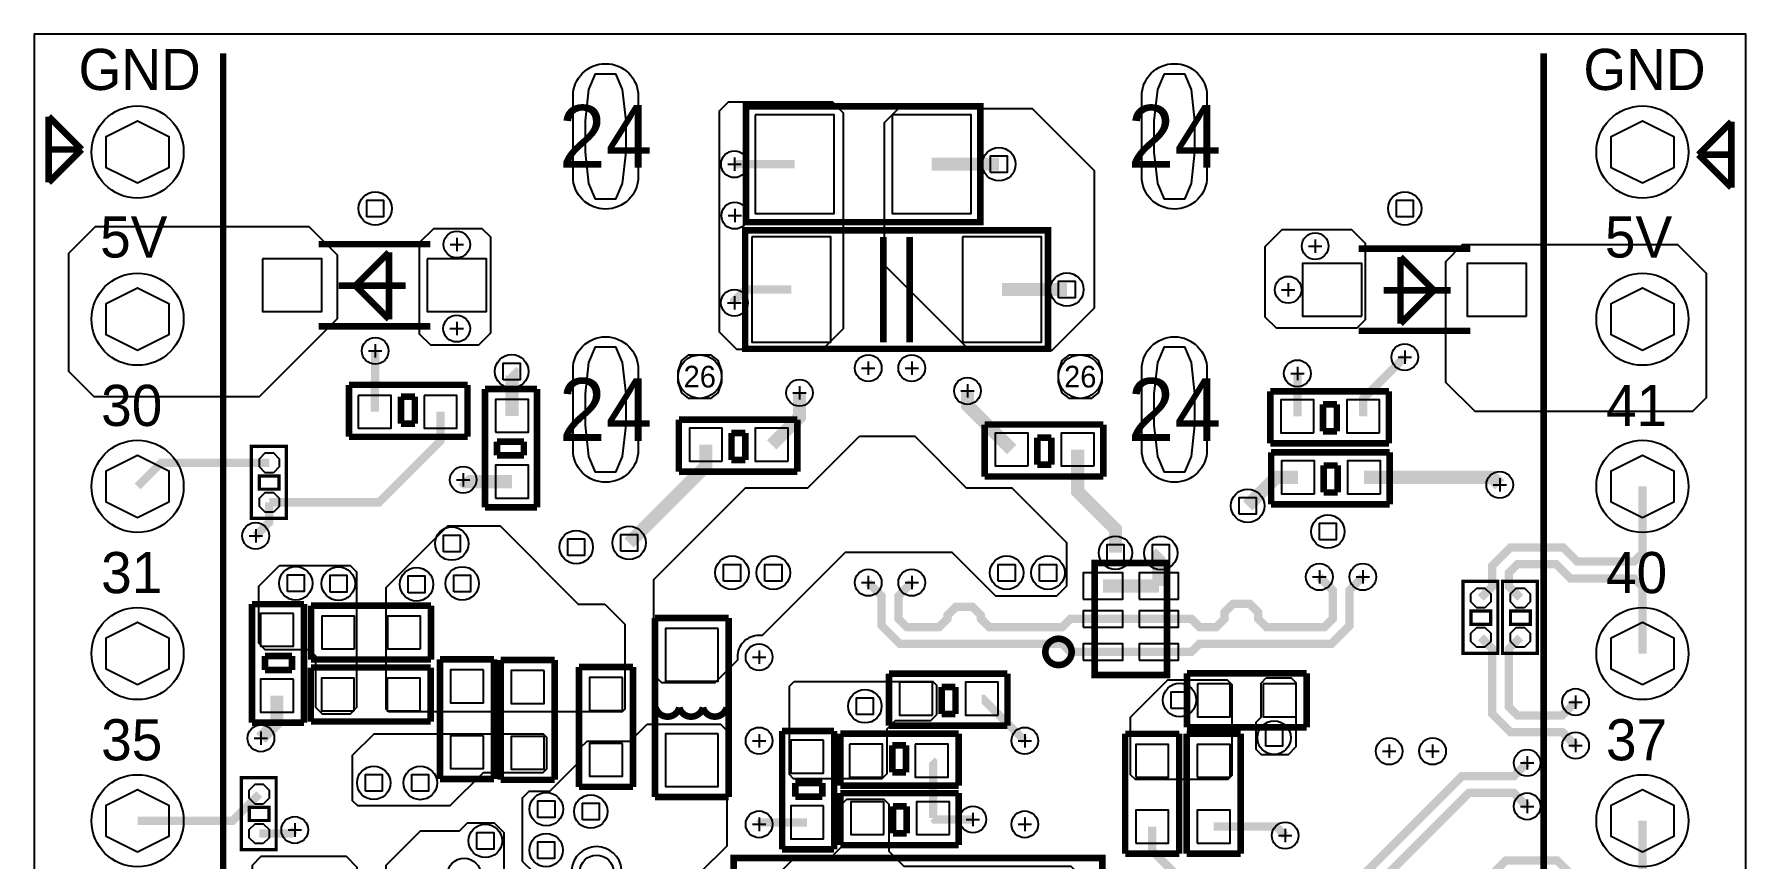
# Model space of a CAD drawing. Extents: x -209 to 15, y 9 to 85.
# Drawn here: x -43.88 to -17.88, y 66.37 to 78.9 of the extents above; entities that cross this region are included whole.
import ezdxf
from ezdxf.enums import TextEntityAlignment as Align

# ---------------------------------------------------------------- set-up
doc = ezdxf.new("R2010")
doc.units = 0
for name, color, linetype in [('BG_DESIGN_OUTLINE', 85, 'CONTINUOUS'), ('BG_SILKSCREEN_TOP', 85, 'CONTINUOUS'), ('ET_BOTTOM', 5, 'CONTINUOUS'), ('MA_NCLEGEND-1-6', 190, 'CONTINUOUS'), ('PG_SILKSCREEN_BOTTOM', 5, 'CONTINUOUS'), ('PIN_BOTTOM', 5, 'CONTINUOUS'), ('VC_BOTTOM', 5, 'CONTINUOUS')]:
    doc.layers.add(name, color=color, linetype=linetype)

# ---------------------------------------------------------------- blocks, each defined once
blk = doc.blocks.new('FIGURE_CROSS')
for points in [[(-0.5, 0), (0.5, 0)], [(0, 0.5), (0, -0.5)]]:
    blk.add_lwpolyline(points)
blk = doc.blocks.new('FIGURE_SQUARE')
blk.add_lwpolyline([(-0.5, -0.5), (-0.5, 0.5), (0.5, 0.5), (0.5, -0.5)], close=True)
blk = doc.blocks.new('FIGURE_HEX')
blk.add_lwpolyline([(-0.5, 0), (-0.25, 0.5), (0.25, 0.5), (0.5, 0), (0.25, -0.5), (-0.25, -0.5)], close=True)
blk = doc.blocks.new('FIGURE_OBLONG')
blk.add_lwpolyline([(-0.5, -0.125), (-0.5, 0.125), (-0.416, 0.375), (-0.25, 0.5), (0.25, 0.5), (0.416, 0.375), (0.5, 0.125), (0.5, -0.125), (0.416, -0.375), (0.25, -0.5), (-0.25, -0.5), (-0.416, -0.375)], close=True)

msp = doc.modelspace()

# ---------------------------------------------------------------- linework, layer by layer
at = {"layer": 'BG_DESIGN_OUTLINE'}
msp.add_lwpolyline([(-43.881, 16.8967), (-17.881, 16.8967), (-17.881, 78.8967), (-43.881, 78.8967)], close=True, dxfattribs=at)
at = {"layer": 'BG_SILKSCREEN_TOP', "const_width": 0.1}
for points in [[(-43.6616, 77.1457), (-43.6616, 77.6457)], [(-43.6616, 77.6457), (-43.1616, 77.1457)], [(-18.1004, 77.5677), (-18.6004, 77.0677)], [(-18.1004, 77.0677), (-18.1004, 77.5677)], [(-43.6616, 77.1457), (-43.6616, 76.6457)], [(-43.6616, 76.6457), (-43.1616, 77.1457)], [(-43.1616, 77.1457), (-43.6616, 77.1457)], [(-18.6004, 77.0677), (-18.1004, 77.0677)], [(-18.1004, 76.5677), (-18.6004, 77.0677)], [(-18.1004, 77.0677), (-18.1004, 76.5677)]]:
    msp.add_lwpolyline(points, dxfattribs=at)
at = {"layer": 'ET_BOTTOM'}
for points in [[(-33.4712, 77.7303), (-33.3326, 77.8689), (-31.7558, 77.8689), (-31.591, 77.7041), (-31.591, 74.4231), (-31.9056, 74.1085), (-33.2091, 74.1085), (-33.4712, 74.3706)], [(-30.9654, 77.5535), (-30.7519, 77.767), (-28.7217, 77.767), (-27.7816, 76.8269), (-27.7816, 74.733), (-28.4221, 74.0925), (-29.6694, 74.0925), (-30.9654, 75.3885)], [(-43.357, 75.5688), (-42.9525, 75.9733), (-39.7074, 75.9733), (-39.2766, 75.5425), (-39.2766, 74.5734), (-40.4633, 73.3867), (-42.9693, 73.3867), (-43.357, 73.7744)], [(-38.0267, 75.7311), (-37.8122, 75.9456), (-37.0811, 75.9456), (-36.9515, 75.816), (-36.9515, 74.3541), (-37.1331, 74.1725), (-37.857, 74.1725), (-38.0267, 74.3422)], [(-25.182, 75.672), (-24.9245, 75.9295), (-23.8722, 75.9295), (-23.6628, 75.7201), (-23.6628, 74.5575), (-23.7902, 74.4301), (-25.0122, 74.4301), (-25.182, 74.5999)], [(-22.4371, 73.6072), (-22.4371, 75.4454), (-22.1829, 75.6996), (-18.9173, 75.6996), (-18.4821, 75.2644), (-18.4821, 73.3725), (-18.6923, 73.1623), (-21.9922, 73.1623)], [(-35.215, 70.24), (-34.9072, 69.9322), (-34.9072, 68.6409), (-34.9474, 68.6007), (-38.493, 68.6007), (-38.5326, 68.6403), (-38.5326, 70.4899), (-37.5973, 71.4252), (-36.8035, 71.4252), (-35.6183, 70.24)], [(-40.1552, 70.8263), (-39.0839, 70.8263), (-38.9839, 70.7263), (-38.9839, 68.6661), (-39.0839, 68.5661), (-39.5031, 68.5661), (-39.6031, 68.6661), (-39.6031, 69.4458), (-39.7031, 69.5458), (-40.3714, 69.5458), (-40.4714, 69.6458), (-40.4714, 70.5101)], [(-32.3386, 69.0634), (-30.2309, 69.0634), (-30.1739, 69.0064), (-30.1739, 68.5565), (-30.2635, 68.4669), (-30.8026, 68.4669), (-30.9288, 68.3407), (-30.9288, 67.6593), (-31.0027, 67.5854), (-32.3446, 67.5854), (-32.4081, 67.6489), (-32.4081, 68.9939)], [(-27.2267, 67.6458), (-27.2267, 68.5224), (-26.6625, 69.0866), (-25.7589, 69.0866), (-25.6881, 69.0158), (-25.6881, 67.6334), (-25.7485, 67.573), (-27.1539, 67.573)], [(-25.1645, 69.1165), (-24.7849, 69.1165), (-24.7158, 69.0474), (-24.7158, 68.0687), (-24.8338, 67.9507), (-25.2363, 67.9507), (-25.3161, 68.0305), (-25.3161, 68.4451), (-25.2415, 68.5197), (-25.2415, 69.0395)], [(-39.0453, 67.9423), (-38.7185, 68.2691), (-36.1511, 68.2691), (-36.0988, 68.2168), (-36.0988, 67.7317), (-36.1553, 67.6752), (-37.0621, 67.6752), (-37.5654, 67.1719), (-38.967, 67.1719), (-39.0453, 67.2502)], [(-31.6123, 66.5546), (-31.6123, 67.1994), (-31.5374, 67.2743), (-30.9772, 67.2743), (-30.9003, 67.1974), (-30.9003, 66.4872), (-30.6709, 66.2578), (-28.1318, 66.2578), (-27.9083, 66.0343), (-27.9083, 64.944), (-28.3671, 64.4852), (-32.5699, 64.4852), (-32.7123, 64.6276), (-32.7123, 66.0036), (-32.3335, 66.3824), (-31.7845, 66.3824)], [(-38.4931, 64.3369), (-38.5363, 64.3801), (-38.5363, 66.2747), (-38.0154, 66.7956), (-37.4185, 66.7956), (-37.2989, 66.9152), (-36.8947, 66.9152), (-36.7482, 66.7687), (-36.7482, 66.0062), (-36.2925, 65.5505), (-36.1481, 65.5505), (-36.1045, 65.5069), (-36.1045, 64.9954), (-36.1617, 64.9382), (-37.6476, 64.9382), (-37.9412, 64.6446), (-37.9412, 64.4422), (-38.0465, 64.3369)], [(-40.5653, 66.2745), (-40.4322, 66.4076), (-39.1428, 66.4076), (-38.9781, 66.2429), (-38.9781, 64.3699), (-39.0267, 64.3213), (-39.4965, 64.3213), (-39.5948, 64.4196), (-39.5948, 64.9622), (-39.7197, 65.0871), (-40.4634, 65.0871), (-40.5653, 65.189)]]:
    msp.add_lwpolyline(points, close=True, dxfattribs=at)
for points, const_width in [([(-32.3271, 76.9215), (-33.2448, 76.9215)], 0.127), ([(-30.2471, 76.9215), (-29.2263, 76.9215)], 0.2), ([(-32.3812, 75.0173), (-33.0744, 75.0173), (-33.2456, 74.8461), (-33.2456, 74.8164)], 0.127), ([(-29.1812, 75.0173), (-28.1932, 75.0173)], 0.2), ([(-38.701, 74.0855), (-38.701, 73.6204), (-38.7091, 73.6123), (-38.7091, 73.1599)], 0.127), ([(-36.6229, 73.0983), (-36.6229, 73.7692), (-36.6283, 73.7746)], 0.2), ([(-23.6928, 73.0928), (-23.6928, 73.3591), (-23.061, 73.9909)], 0.127), ([(-24.6928, 73.0928), (-24.6928, 73.7431)], 0.127), ([(-32.6788, 72.6597), (-32.2557, 73.0828), (-32.2557, 73.4485)], 0.2), ([(-29.0314, 72.5868), (-29.7044, 73.2598), (-29.7044, 73.4768)], 0.2), ([(-37.7091, 73.1599), (-37.7091, 72.7193), (-38.6435, 71.7849), (-40.3107, 71.7849)], 0.127), ([(-33.6788, 72.6597), (-33.6788, 72.3341), (-34.8439, 71.169)], 0.2), ([(-28.0314, 72.5868), (-28.0314, 71.9484), (-27.4565, 71.3735), (-27.4565, 71.0188)], 0.2), ([(-40.3107, 72.3849), (-41.9528, 72.3849), (-42.311, 72.0267)], 0.127), ([(-36.6229, 72.0983), (-37.3375, 72.0983), (-37.3656, 72.1264)], 0.2), ([(-24.6813, 72.1647), (-25.015, 72.1647), (-25.448, 71.7317)], 0.2), ([(-23.6813, 72.1647), (-21.7329, 72.1647), (-21.6186, 72.0504)], 0.2), ([(-19.451, 72.0267), (-19.451, 71.0107), (-19.578, 70.8837), (-20.4401, 70.8837), (-20.6538, 71.0974), (-21.4565, 71.0974), (-21.7322, 70.8217), (-21.7322, 70.5059), (-21.9052, 70.3329)], 0.127), ([(-40.3107, 71.7849), (-40.3107, 71.4813), (-40.5168, 71.2752)], 0.127), ([(-26.7965, 70.5124), (-26.7965, 70.9855), (-26.7674, 71.0146)], 0.2), ([(-19.451, 69.4867), (-19.451, 70.5027), (-19.578, 70.6297), (-20.5454, 70.6297), (-20.7591, 70.8434), (-21.3512, 70.8434), (-21.4782, 70.7164), (-21.4782, 70.5059), (-21.3052, 70.3329)], 0.127), ([(-31.2112, 70.5649), (-31.008, 70.3617), (-31.008, 69.9111), (-30.7323, 69.6354), (-28.264, 69.6354), (-28.141, 69.5124), (-27.6465, 69.5124)], 0.127), ([(-27.6465, 70.0124), (-28.141, 70.0124), (-28.264, 69.8894), (-29.3729, 69.8894), (-29.4999, 70.0164), (-29.4999, 70.0682), (-29.6269, 70.1952), (-29.8809, 70.1952), (-30.0079, 70.0682), (-30.0079, 70.0164), (-30.1349, 69.8894), (-30.627, 69.8894), (-30.754, 70.0164), (-30.754, 70.3617), (-30.5508, 70.5649)], 0.127), ([(-27.6465, 70.5124), (-26.7965, 70.5124)], 0.2), ([(-26.7965, 69.5124), (-26.302, 69.5124), (-26.179, 69.6354), (-24.1772, 69.6354), (-23.9015, 69.9111), (-23.9015, 70.4486), (-23.6983, 70.6518)], 0.127), ([(-24.3587, 70.6518), (-24.1555, 70.4486), (-24.1555, 70.0164), (-24.2825, 69.8894), (-25.163, 69.8894), (-25.29, 70.0164), (-25.29, 70.1159), (-25.417, 70.2429), (-25.671, 70.2429), (-25.798, 70.1159), (-25.798, 70.0164), (-25.925, 69.8894), (-26.179, 69.8894), (-26.302, 70.0124), (-26.7965, 70.0124)], 0.127), ([(-26.7965, 70.0124), (-27.6465, 70.0124)], 0.127), ([(-20.4661, 68.0904), (-20.6693, 68.2936), (-21.4565, 68.2936), (-21.7322, 68.5693), (-21.7322, 69.5599), (-21.9052, 69.7329)], 0.127), ([(-21.3052, 69.7329), (-21.4782, 69.5599), (-21.4782, 68.6746), (-21.3512, 68.5476), (-20.6693, 68.5476), (-20.4661, 68.7508)], 0.127), ([(-26.7965, 69.5124), (-27.6465, 69.5124)], 0.127), ([(-40.1946, 68.8482), (-40.1946, 68.4424), (-40.4374, 68.1996)], 0.2), ([(-29.4861, 68.8006), (-29.4713, 68.8006), (-28.8334, 68.1627)], 0.127), ([(-30.2266, 66.9865), (-30.2266, 67.8413), (-30.2466, 67.8613)], 0.127), ([(-21.2018, 67.8264), (-21.405, 67.6232), (-22.1929, 67.6232), (-23.9167, 65.8994), (-23.9146, 65.4566), (-24.2251, 65.1435)], 0.127), ([(-40.4635, 67.351), (-40.8678, 66.9467), (-42.311, 66.9467)], 0.127), ([(-21.2018, 67.166), (-21.405, 67.3692), (-22.0876, 67.3692), (-23.6621, 65.7947), (-23.6606, 65.4578), (-23.6605, 65.4573), (-23.3477, 65.1473)], 0.127), ([(-40.4635, 66.751), (-39.9794, 66.751), (-39.9238, 66.8066)], 0.127), ([(-32.1396, 66.9223), (-32.84, 66.9223), (-32.8696, 66.8927)], 0.127), ([(-29.622, 66.9668), (-30.2069, 66.9668), (-30.2266, 66.9865)], 0.127), ([(-26.5389, 66.1319), (-26.8981, 66.4911), (-26.8981, 66.8576)], 0.127), ([(-25.9655, 66.8576), (-25.0136, 66.8576), (-24.8782, 66.7222)], 0.127), ([(-19.451, 66.9467), (-19.451, 65.9307), (-19.578, 65.8037), (-20.2071, 65.8037), (-20.7456, 66.3422), (-21.5277, 66.3422), (-21.8034, 66.0665), (-21.8034, 65.7815), (-21.9764, 65.6085)], 0.127)]:
    msp.add_lwpolyline(points, dxfattribs=dict(at, const_width=const_width))
for points in [[(-31.3433, 72.7888), (-30.505, 72.7888), (-29.7216, 72.0054), (-29.0297, 72.0054), (-28.1985, 71.1742), (-28.1985, 70.5115), (-28.3518, 70.3582), (-29.2722, 70.3582), (-29.9373, 71.0233), (-31.5618, 71.0233), (-32.8243, 69.7608), (-32.8473, 69.7623, 0.01689), (-32.8696, 69.7631, 0.414214), (-33.2, 69.4327, 0.01689), (-33.1992, 69.4104), (-33.1977, 69.3874), (-33.5432, 69.0419), (-34.3493, 69.0419), (-34.4684, 69.161), (-34.4684, 70.6137), (-33.0767, 72.0054), (-32.1267, 72.0054)], [(-34.5708, 68.4138), (-33.4583, 68.4138), (-33.3607, 68.3162), (-33.3607, 66.5633), (-33.7649, 66.1591), (-34.9538, 66.1591), (-34.9578, 66.2055, 0.916272), (-35.7174, 66.2055), (-35.7214, 66.1591), (-36.2924, 66.1591), (-36.4623, 66.329), (-36.4623, 67.2977), (-36.3624, 67.3976), (-36.0475, 67.3976), (-35.5907, 67.8544), (-35.5907, 68.0493), (-35.4817, 68.1583), (-34.8263, 68.1583)]]:
    msp.add_lwpolyline(points, format="xyb", close=True, dxfattribs=at)
at = {"layer": 'PG_SILKSCREEN_BOTTOM'}
for points, const_width in [([(-41.011, 78.6067), (-41.011, 17.1867)], 0.1), ([(-20.951, 17.1867), (-20.951, 78.6067)], 0.1), ([(-33.0671, 76.0415), (-29.5071, 76.0415), (-29.5071, 77.8015), (-33.0671, 77.8015), (-33.0671, 76.0415)], 0.1), ([(-33.0812, 75.9173), (-28.4812, 75.9173), (-28.4812, 74.1173), (-33.0812, 74.1173), (-33.0812, 75.9173)], 0.1), ([(-39.5614, 75.7076), (-37.8614, 75.7076)], 0.1), ([(-30.9812, 75.8173), (-30.9812, 74.2173)], 0.1), ([(-30.5812, 75.8173), (-30.5812, 74.2173)], 0.1), ([(-22.063, 75.6398), (-23.763, 75.6398)], 0.1), ([(-39.0002, 75.0751), (-38.4922, 75.5831)], 0.1), ([(-38.4922, 75.5831), (-38.4922, 74.5671)], 0.1), ([(-23.1266, 74.4977), (-23.1266, 75.5137)], 0.1), ([(-23.1266, 75.5137), (-22.6186, 75.0057)], 0.1), ([(-39.2542, 75.0751), (-38.2382, 75.0751)], 0.1), ([(-38.4922, 74.5671), (-39.0002, 75.0751)], 0.1), ([(-22.3646, 75.0057), (-23.3806, 75.0057)], 0.1), ([(-22.6186, 75.0057), (-23.1266, 74.4977)], 0.1), ([(-39.5614, 74.4576), (-37.8614, 74.4576)], 0.1), ([(-22.063, 74.3898), (-23.763, 74.3898)], 0.1), ([(-39.0991, 73.5699), (-37.2991, 73.5699)], 0.1), ([(-39.0991, 72.7799), (-39.0991, 73.5699)], 0.1), ([(-37.2991, 73.5699), (-37.2991, 72.7799)], 0.1), ([(-38.3091, 73.3899), (-38.0991, 73.3899)], 0.1), ([(-38.3091, 72.9799), (-38.3091, 73.3899)], 0.1), ([(-38.0991, 73.3899), (-38.0991, 72.9799)], 0.1), ([(-37.0329, 73.5083), (-36.2429, 73.5083)], 0.1), ([(-37.0329, 71.7083), (-37.0329, 73.5083)], 0.1), ([(-36.2429, 73.5083), (-36.2429, 71.7083)], 0.1), ([(-25.1028, 73.4728), (-23.3028, 73.4728)], 0.1), ([(-25.1028, 72.6828), (-25.1028, 73.4728)], 0.1), ([(-24.3028, 73.2728), (-24.0928, 73.2728)], 0.1), ([(-24.3028, 72.8628), (-24.3028, 73.2728)], 0.1), ([(-24.0928, 73.2728), (-24.0928, 72.8628)], 0.1), ([(-23.3028, 73.4728), (-23.3028, 72.6828)], 0.1), ([(-34.0888, 73.0397), (-32.2888, 73.0397)], 0.1), ([(-34.0888, 72.2497), (-34.0888, 73.0397)], 0.1), ([(-32.2888, 73.0397), (-32.2888, 72.2497)], 0.1), ([(-37.2991, 72.7799), (-39.0991, 72.7799)], 0.1), ([(-38.0991, 72.9799), (-38.3091, 72.9799)], 0.1), ([(-33.2888, 72.8397), (-33.0788, 72.8397)], 0.1), ([(-33.2888, 72.4297), (-33.2888, 72.8397)], 0.1), ([(-33.0788, 72.8397), (-33.0788, 72.4297)], 0.1), ([(-29.4414, 72.9668), (-27.6414, 72.9668)], 0.1), ([(-29.4414, 72.1768), (-29.4414, 72.9668)], 0.1), ([(-28.6414, 72.7668), (-28.4314, 72.7668)], 0.1), ([(-28.6414, 72.3568), (-28.6414, 72.7668)], 0.1), ([(-28.4314, 72.7668), (-28.4314, 72.3568)], 0.1), ([(-27.6414, 72.9668), (-27.6414, 72.1768)], 0.1), ([(-24.0928, 72.8628), (-24.3028, 72.8628)], 0.1), ([(-40.5817, 72.5919), (-40.5817, 71.5429), (-40.0527, 71.5429), (-40.0527, 72.6369), (-40.5817, 72.6369), (-40.5817, 72.5919)], 0.05), ([(-36.8529, 72.7083), (-36.4429, 72.7083)], 0.1), ([(-36.8529, 72.4983), (-36.8529, 72.7083)], 0.1), ([(-36.4429, 72.4983), (-36.8529, 72.4983)], 0.1), ([(-36.4429, 72.7083), (-36.4429, 72.4983)], 0.1), ([(-23.3028, 72.6828), (-25.1028, 72.6828)], 0.1), ([(-25.0913, 72.5447), (-23.2913, 72.5447)], 0.1), ([(-25.0913, 71.7547), (-25.0913, 72.5447)], 0.1), ([(-23.2913, 72.5447), (-23.2913, 71.7547)], 0.1), ([(-32.2888, 72.2497), (-34.0888, 72.2497)], 0.1), ([(-33.0788, 72.4297), (-33.2888, 72.4297)], 0.1), ([(-28.4314, 72.3568), (-28.6414, 72.3568)], 0.1), ([(-24.2913, 72.3447), (-24.0813, 72.3447)], 0.1), ([(-24.2913, 71.9347), (-24.2913, 72.3447)], 0.1), ([(-24.0813, 72.3447), (-24.0813, 71.9347)], 0.1), ([(-40.4607, 71.9849), (-40.1607, 71.9849), (-40.1607, 72.1849), (-40.4607, 72.1849), (-40.4607, 71.9849)], 0.05), ([(-27.6414, 72.1768), (-29.4414, 72.1768)], 0.1), ([(-23.2913, 71.7547), (-25.0913, 71.7547)], 0.1), ([(-24.0813, 71.9347), (-24.2913, 71.9347)], 0.1), ([(-36.2429, 71.7083), (-37.0329, 71.7083)], 0.1), ([(-26.6715, 69.1624), (-26.6715, 70.8624), (-27.7715, 70.8624), (-27.7715, 69.1624), (-26.6715, 69.1624)], 0.1), ([(-22.1762, 70.5399), (-22.1762, 69.4909), (-21.6472, 69.4909), (-21.6472, 70.5849), (-22.1762, 70.5849), (-22.1762, 70.5399)], 0.05), ([(-21.5762, 70.5399), (-21.5762, 69.4909), (-21.0472, 69.4909), (-21.0472, 70.5849), (-21.5762, 70.5849), (-21.5762, 70.5399)], 0.05), ([(-40.5746, 68.4382), (-40.5746, 70.2382)], 0.1), ([(-40.5746, 70.2382), (-39.7846, 70.2382)], 0.1), ([(-39.7846, 70.2382), (-39.7846, 68.4382)], 0.1), ([(-39.6744, 70.2165), (-37.8544, 70.2165)], 0.1), ([(-39.6744, 69.3965), (-39.6744, 70.2165)], 0.1), ([(-37.8544, 70.2165), (-37.8544, 69.3965)], 0.1), ([(-34.4504, 67.3089), (-34.4504, 70.0289)], 0.1), ([(-34.4504, 70.0289), (-33.3304, 70.0289)], 0.1), ([(-33.3304, 70.0289), (-33.3304, 67.3089)], 0.1), ([(-22.0552, 69.9329), (-21.7552, 69.9329), (-21.7552, 70.1329), (-22.0552, 70.1329), (-22.0552, 69.9329)], 0.05), ([(-21.4552, 69.9329), (-21.1552, 69.9329), (-21.1552, 70.1329), (-21.4552, 70.1329), (-21.4552, 69.9329)], 0.05), ([(-40.3746, 69.2382), (-40.3746, 69.4482)], 0.1), ([(-40.3746, 69.4482), (-39.9646, 69.4482)], 0.1), ([(-39.9646, 69.4482), (-39.9646, 69.2382)], 0.1), ([(-37.8544, 69.3965), (-39.6744, 69.3965)], 0.1), ([(-37.716, 67.5795), (-37.716, 69.3995)], 0.1), ([(-37.716, 69.3995), (-36.896, 69.3995)], 0.1), ([(-36.896, 69.3995), (-36.896, 67.5795)], 0.1), ([(-36.7947, 67.569), (-36.7947, 69.389)], 0.1), ([(-36.7947, 69.389), (-35.9747, 69.389)], 0.1), ([(-35.9747, 69.389), (-35.9747, 67.569)], 0.1), ([(-39.9646, 69.2382), (-40.3746, 69.2382)], 0.1), ([(-39.6785, 69.2747), (-37.8585, 69.2747)], 0.1), ([(-39.6785, 68.4547), (-39.6785, 69.2747)], 0.1), ([(-37.8585, 69.2747), (-37.8585, 68.4547)], 0.1), ([(-35.605, 67.462), (-35.605, 69.282)], 0.1), ([(-35.605, 69.282), (-34.785, 69.282)], 0.1), ([(-34.785, 69.282), (-34.785, 67.462)], 0.1), ([(-30.8961, 69.1806), (-29.0961, 69.1806)], 0.1), ([(-30.8961, 68.3906), (-30.8961, 69.1806)], 0.1), ([(-29.0961, 69.1806), (-29.0961, 68.3906)], 0.1), ([(-26.3711, 69.1851), (-24.5511, 69.1851)], 0.1), ([(-26.3711, 68.3651), (-26.3711, 69.1851)], 0.1), ([(-24.5511, 69.1851), (-24.5511, 68.3651)], 0.1), ([(-30.0961, 68.9806), (-29.8861, 68.9806)], 0.1), ([(-30.0961, 68.5706), (-30.0961, 68.9806)], 0.1), ([(-29.8861, 68.9806), (-29.8861, 68.5706)], 0.1), ([(-39.7846, 68.4382), (-40.5746, 68.4382)], 0.1), ([(-37.8585, 68.4547), (-39.6785, 68.4547)], 0.1), ([(-29.0961, 68.3906), (-30.8961, 68.3906)], 0.1), ([(-29.8861, 68.5706), (-30.0961, 68.5706)], 0.1), ([(-24.5511, 68.3651), (-26.3711, 68.3651)], 0.1), ([(-32.5196, 66.5123), (-32.5196, 68.3123)], 0.1), ([(-32.5196, 68.3123), (-31.7296, 68.3123)], 0.1), ([(-31.7296, 68.3123), (-31.7296, 66.5123)], 0.1), ([(-31.6366, 68.2713), (-29.8366, 68.2713)], 0.1), ([(-31.6366, 67.4813), (-31.6366, 68.2713)], 0.1), ([(-30.8466, 68.0913), (-30.6366, 68.0913)], 0.1), ([(-30.8466, 67.6813), (-30.8466, 68.0913)], 0.1), ([(-30.6366, 68.0913), (-30.6366, 67.6813)], 0.1), ([(-29.8366, 68.2713), (-29.8366, 67.4813)], 0.1), ([(-27.3081, 68.2676), (-26.4881, 68.2676)], 0.1), ([(-27.3081, 66.4476), (-27.3081, 68.2676)], 0.1), ([(-26.4881, 68.2676), (-26.4881, 66.4476)], 0.1), ([(-26.3755, 68.2676), (-25.5555, 68.2676)], 0.1), ([(-26.3755, 66.4476), (-26.3755, 68.2676)], 0.1), ([(-25.5555, 68.2676), (-25.5555, 66.4476)], 0.1), ([(-40.7345, 67.558), (-40.7345, 66.509), (-40.2055, 66.509), (-40.2055, 67.603), (-40.7345, 67.603), (-40.7345, 67.558)], 0.05), ([(-36.896, 67.5795), (-37.716, 67.5795)], 0.1), ([(-35.9747, 67.569), (-36.7947, 67.569)], 0.1), ([(-30.6366, 67.6813), (-30.8466, 67.6813)], 0.1), ([(-34.785, 67.462), (-35.605, 67.462)], 0.1), ([(-33.3304, 67.3089), (-34.4504, 67.3089)], 0.1), ([(-32.3196, 67.3123), (-32.3196, 67.5223)], 0.1), ([(-32.3196, 67.5223), (-31.9096, 67.5223)], 0.1), ([(-31.9096, 67.3123), (-32.3196, 67.3123)], 0.1), ([(-31.9096, 67.5223), (-31.9096, 67.3123)], 0.1), ([(-29.8366, 67.4813), (-31.6366, 67.4813)], 0.1), ([(-31.6366, 67.3665), (-29.8366, 67.3665)], 0.1), ([(-31.6366, 66.5765), (-31.6366, 67.3665)], 0.1), ([(-29.8366, 67.3665), (-29.8366, 66.5765)], 0.1), ([(-40.6135, 66.951), (-40.3135, 66.951), (-40.3135, 67.151), (-40.6135, 67.151), (-40.6135, 66.951)], 0.05), ([(-30.8366, 67.1665), (-30.6266, 67.1665)], 0.1), ([(-30.8366, 66.7565), (-30.8366, 67.1665)], 0.1), ([(-30.6266, 67.1665), (-30.6266, 66.7565)], 0.1), ([(-31.7296, 66.5123), (-32.5196, 66.5123)], 0.1), ([(-29.8366, 66.5765), (-31.6366, 66.5765)], 0.1), ([(-30.6266, 66.7565), (-30.8366, 66.7565)], 0.1), ([(-33.2569, 58.9821), (-27.6569, 58.9821), (-27.6569, 66.3821), (-33.2569, 66.3821), (-33.2569, 58.9821)], 0.1), ([(-26.4881, 66.4476), (-27.3081, 66.4476)], 0.1), ([(-25.5555, 66.4476), (-26.3755, 66.4476)], 0.1)]:
    msp.add_lwpolyline(points, dxfattribs=dict(at, const_width=const_width))
at = {"layer": 'PG_SILKSCREEN_BOTTOM', "const_width": 0.1}
for points in [[(-28.1215, 69.5124, 1), (-28.5215, 69.5124, 1), (-28.1215, 69.5124)], [(-34.4404, 68.6689, 0.779275), (-34.0804, 68.6689)], [(-34.0823, 68.6689, 0.779275), (-33.7223, 68.6689)], [(-33.7223, 68.6689, 0.779275), (-33.3623, 68.6689)]]:
    msp.add_lwpolyline(points, format="xyb", dxfattribs=at)
at = {"layer": 'PIN_BOTTOM'}
for points in [[(-35.6965, 76.7349), (-35.6965, 77.9539, -1), (-34.7055, 77.9539), (-34.7055, 76.7349, -1)], [(-27.0565, 76.7349), (-27.0565, 77.9539, -1), (-26.0655, 77.9539), (-26.0655, 76.7349, -1)], [(-35.6965, 72.5849), (-35.6965, 73.8039, -1), (-34.7055, 73.8039), (-34.7055, 72.5849, -1)], [(-27.0565, 72.5849), (-27.0565, 73.8039, -1), (-26.0655, 73.8039), (-26.0655, 72.5849, -1)]]:
    msp.add_lwpolyline(points, format="xyb", close=True, dxfattribs=at)
for points in [[(-32.9271, 77.6715), (-32.9271, 76.1715), (-31.7271, 76.1715), (-31.7271, 77.6715)], [(-30.8471, 77.6715), (-30.8471, 76.1715), (-29.6471, 76.1715), (-29.6471, 77.6715)], [(-32.9812, 75.8173), (-32.9812, 74.2173), (-31.7812, 74.2173), (-31.7812, 75.8173)], [(-29.7812, 75.8173), (-29.7812, 74.2173), (-28.5812, 74.2173), (-28.5812, 75.8173)], [(-40.4114, 75.4826), (-40.4114, 74.6826), (-39.5114, 74.6826), (-39.5114, 75.4826)], [(-37.9114, 75.4826), (-37.9114, 74.6826), (-37.0114, 74.6826), (-37.0114, 75.4826)], [(-23.713, 74.6148), (-23.713, 75.4148), (-24.613, 75.4148), (-24.613, 74.6148)], [(-21.213, 74.6148), (-21.213, 75.4148), (-22.113, 75.4148), (-22.113, 74.6148)], [(-38.9591, 73.4099), (-38.9591, 72.9099), (-38.4591, 72.9099), (-38.4591, 73.4099)], [(-37.9591, 73.4099), (-37.9591, 72.9099), (-37.4591, 72.9099), (-37.4591, 73.4099)], [(-36.8729, 72.8483), (-36.3729, 72.8483), (-36.3729, 73.3483), (-36.8729, 73.3483)], [(-24.4428, 72.8428), (-24.4428, 73.3428), (-24.9428, 73.3428), (-24.9428, 72.8428)], [(-23.4428, 72.8428), (-23.4428, 73.3428), (-23.9428, 73.3428), (-23.9428, 72.8428)], [(-33.4288, 72.4097), (-33.4288, 72.9097), (-33.9288, 72.9097), (-33.9288, 72.4097)], [(-32.4288, 72.4097), (-32.4288, 72.9097), (-32.9288, 72.9097), (-32.9288, 72.4097)], [(-28.7814, 72.3368), (-28.7814, 72.8368), (-29.2814, 72.8368), (-29.2814, 72.3368)], [(-27.7814, 72.3368), (-27.7814, 72.8368), (-28.2814, 72.8368), (-28.2814, 72.3368)], [(-40.24857, 72.2349), (-40.37283, 72.2349), (-40.4607, 72.32277), (-40.4607, 72.44703), (-40.37283, 72.5349), (-40.24857, 72.5349), (-40.1607, 72.44703), (-40.1607, 72.32277)], [(-36.8729, 71.8483), (-36.3729, 71.8483), (-36.3729, 72.3483), (-36.8729, 72.3483)], [(-24.4313, 71.9147), (-24.4313, 72.4147), (-24.9313, 72.4147), (-24.9313, 71.9147)], [(-23.4313, 71.9147), (-23.4313, 72.4147), (-23.9313, 72.4147), (-23.9313, 71.9147)], [(-40.24857, 71.6349), (-40.37283, 71.6349), (-40.4607, 71.72277), (-40.4607, 71.84703), (-40.37283, 71.9349), (-40.24857, 71.9349), (-40.1607, 71.84703), (-40.1607, 71.72277)], [(-27.9465, 70.3124), (-27.3465, 70.3124), (-27.3465, 70.7124), (-27.9465, 70.7124)], [(-27.0965, 70.3124), (-26.4965, 70.3124), (-26.4965, 70.7124), (-27.0965, 70.7124)], [(-21.84307, 70.1829), (-21.96733, 70.1829), (-22.0552, 70.27077), (-22.0552, 70.39503), (-21.96733, 70.4829), (-21.84307, 70.4829), (-21.7552, 70.39503), (-21.7552, 70.27077)], [(-21.24307, 70.1829), (-21.36733, 70.1829), (-21.4552, 70.27077), (-21.4552, 70.39503), (-21.36733, 70.4829), (-21.24307, 70.4829), (-21.1552, 70.39503), (-21.1552, 70.27077)], [(-39.9446, 70.0982), (-40.4446, 70.0982), (-40.4446, 69.5982), (-39.9446, 69.5982)], [(-39.0144, 69.5565), (-39.0144, 70.0565), (-39.5144, 70.0565), (-39.5144, 69.5565)], [(-38.0144, 69.5565), (-38.0144, 70.0565), (-38.5144, 70.0565), (-38.5144, 69.5565)], [(-27.9465, 69.8874), (-27.3465, 69.8874), (-27.3465, 70.1374), (-27.9465, 70.1374)], [(-27.0965, 69.8874), (-26.4965, 69.8874), (-26.4965, 70.1374), (-27.0965, 70.1374)], [(-33.4904, 69.8689), (-34.2904, 69.8689), (-34.2904, 69.0689), (-33.4904, 69.0689)], [(-21.84307, 69.5829), (-21.96733, 69.5829), (-22.0552, 69.67077), (-22.0552, 69.79503), (-21.96733, 69.8829), (-21.84307, 69.8829), (-21.7552, 69.79503), (-21.7552, 69.67077)], [(-21.24307, 69.5829), (-21.36733, 69.5829), (-21.4552, 69.67077), (-21.4552, 69.79503), (-21.36733, 69.8829), (-21.24307, 69.8829), (-21.1552, 69.79503), (-21.1552, 69.67077)], [(-27.9465, 69.3874), (-27.3465, 69.3874), (-27.3465, 69.6374), (-27.9465, 69.6374)], [(-27.0965, 69.3874), (-26.4965, 69.3874), (-26.4965, 69.6374), (-27.0965, 69.6374)], [(-37.056, 69.2395), (-37.556, 69.2395), (-37.556, 68.7395), (-37.056, 68.7395)], [(-36.1347, 69.229), (-36.6347, 69.229), (-36.6347, 68.729), (-36.1347, 68.729)], [(-39.9446, 69.0982), (-40.4446, 69.0982), (-40.4446, 68.5982), (-39.9446, 68.5982)], [(-39.0185, 68.6147), (-39.0185, 69.1147), (-39.5185, 69.1147), (-39.5185, 68.6147)], [(-38.0185, 68.6147), (-38.0185, 69.1147), (-38.5185, 69.1147), (-38.5185, 68.6147)], [(-34.945, 69.122), (-35.445, 69.122), (-35.445, 68.622), (-34.945, 68.622)], [(-30.2361, 68.5506), (-30.2361, 69.0506), (-30.7361, 69.0506), (-30.7361, 68.5506)], [(-29.2361, 68.5506), (-29.2361, 69.0506), (-29.7361, 69.0506), (-29.7361, 68.5506)], [(-26.2111, 69.0251), (-26.2111, 68.5251), (-25.7111, 68.5251), (-25.7111, 69.0251)], [(-25.2111, 69.0251), (-25.2111, 68.5251), (-24.7111, 68.5251), (-24.7111, 69.0251)], [(-37.056, 68.2395), (-37.556, 68.2395), (-37.556, 67.7395), (-37.056, 67.7395)], [(-36.1347, 68.229), (-36.6347, 68.229), (-36.6347, 67.729), (-36.1347, 67.729)], [(-34.945, 68.122), (-35.445, 68.122), (-35.445, 67.622), (-34.945, 67.622)], [(-33.4904, 68.2689), (-34.2904, 68.2689), (-34.2904, 67.4689), (-33.4904, 67.4689)], [(-31.8896, 68.1723), (-32.3896, 68.1723), (-32.3896, 67.6723), (-31.8896, 67.6723)], [(-31.4966, 68.1113), (-31.4966, 67.6113), (-30.9966, 67.6113), (-30.9966, 68.1113)], [(-30.4966, 68.1113), (-30.4966, 67.6113), (-29.9966, 67.6113), (-29.9966, 68.1113)], [(-27.1481, 67.6076), (-26.6481, 67.6076), (-26.6481, 68.1076), (-27.1481, 68.1076)], [(-26.2155, 67.6076), (-25.7155, 67.6076), (-25.7155, 68.1076), (-26.2155, 68.1076)], [(-40.40137, 67.201), (-40.52563, 67.201), (-40.6135, 67.28887), (-40.6135, 67.41313), (-40.52563, 67.501), (-40.40137, 67.501), (-40.3135, 67.41313), (-40.3135, 67.28887)], [(-31.8896, 67.1723), (-32.3896, 67.1723), (-32.3896, 66.6723), (-31.8896, 66.6723)], [(-30.9766, 66.7365), (-30.9766, 67.2365), (-31.4766, 67.2365), (-31.4766, 66.7365)], [(-29.9766, 66.7365), (-29.9766, 67.2365), (-30.4766, 67.2365), (-30.4766, 66.7365)], [(-27.1481, 66.6076), (-26.6481, 66.6076), (-26.6481, 67.1076), (-27.1481, 67.1076)], [(-26.2155, 66.6076), (-25.7155, 66.6076), (-25.7155, 67.1076), (-26.2155, 67.1076)], [(-40.40137, 66.601), (-40.52563, 66.601), (-40.6135, 66.68887), (-40.6135, 66.81313), (-40.52563, 66.901), (-40.40137, 66.901), (-40.3135, 66.81313), (-40.3135, 66.68887)]]:
    msp.add_lwpolyline(points, close=True, dxfattribs=at)
for centre, radius in [((-42.311, 77.1067), 0.7), ((-19.451, 77.1067), 0.7), ((-42.311, 74.5667), 0.7), ((-19.451, 74.5667), 0.7), ((-33.771, 73.6944), 0.33), ((-27.991, 73.6944), 0.33), ((-42.311, 72.0267), 0.7), ((-19.451, 72.0267), 0.7), ((-42.311, 69.4867), 0.7), ((-19.451, 69.4867), 0.7), ((-42.311, 66.9467), 0.7), ((-19.451, 66.9467), 0.7)]:
    msp.add_circle(centre, radius, dxfattribs=at)
at = {"layer": 'VC_BOTTOM'}
for centre, radius in [((-33.2448, 76.9215), 0.2032), ((-29.2263, 76.9215), 0.254), ((-38.701, 76.2478), 0.254), ((-23.061, 76.2478), 0.254), ((-33.2389, 76.1409), 0.2032), ((-37.4614, 75.7021), 0.2032), ((-24.4228, 75.6773), 0.2032), ((-28.1932, 75.0173), 0.254), ((-24.8324, 75.0148), 0.2032), ((-33.2456, 74.8164), 0.2032), ((-37.4637, 74.4246), 0.2032), ((-38.701, 74.0855), 0.2032), ((-23.061, 73.9909), 0.2032), ((-36.6283, 73.7746), 0.254), ((-31.2112, 73.8239), 0.2032), ((-30.5508, 73.8239), 0.2032), ((-24.6928, 73.7431), 0.2032), ((-32.2557, 73.4485), 0.2032), ((-29.7044, 73.4768), 0.2032), ((-37.3656, 72.1264), 0.2032), ((-21.6186, 72.0504), 0.2032), ((-25.448, 71.7317), 0.254), ((-24.229, 71.341), 0.254), ((-40.5168, 71.2752), 0.2032), ((-37.5377, 71.1576), 0.254), ((-35.6469, 71.1049), 0.254), ((-34.8439, 71.169), 0.254), ((-27.4565, 71.0188), 0.254), ((-26.7674, 71.0146), 0.254), ((-39.9082, 70.5546), 0.254), ((-39.2607, 70.5494), 0.254), ((-38.0723, 70.5389), 0.254), ((-37.379, 70.5531), 0.254), ((-33.281, 70.7156), 0.254), ((-32.6535, 70.7156), 0.254), ((-31.2112, 70.5649), 0.2032), ((-30.5508, 70.5649), 0.2032), ((-29.1085, 70.7156), 0.254), ((-28.481, 70.7156), 0.254), ((-24.3587, 70.6518), 0.2032), ((-23.6983, 70.6518), 0.2032), ((-32.8696, 69.4327), 0.2032), ((-31.2616, 68.6864), 0.254), ((-26.4818, 68.781), 0.254), ((-20.4661, 68.7508), 0.2032), ((-40.4374, 68.1996), 0.2032), ((-25.0468, 68.209), 0.254), ((-32.8696, 68.1627), 0.2032), ((-28.8334, 68.1627), 0.2032), ((-23.2987, 68.0028), 0.2032), ((-22.6383, 68.0028), 0.2032), ((-20.4661, 68.0904), 0.2032), ((-21.2018, 67.8264), 0.2032), ((-38.7238, 67.5219), 0.254), ((-38.0163, 67.5213), 0.254), ((-36.1016, 67.1231), 0.254), ((-35.4271, 67.0868), 0.254), ((-21.2018, 67.166), 0.2032), ((-32.8696, 66.8927), 0.2032), ((-29.622, 66.9668), 0.2032), ((-28.8334, 66.8927), 0.2032), ((-39.9238, 66.8066), 0.2032), ((-37.0282, 66.641), 0.254), ((-24.8782, 66.7222), 0.2032), ((-36.1044, 66.5014), 0.254), ((-37.35, 66.1244), 0.254), ((-35.3376, 66.1723), 0.254)]:
    msp.add_circle(centre, radius, dxfattribs=at)

# ---------------------------------------------------------------- block references
at = {"layer": 'MA_NCLEGEND-1-6'}
for name, p, xscale, yscale, rotation in [('FIGURE_OBLONG', (-35.201, 77.3444), 0.61, 1.905, 180), ('FIGURE_OBLONG', (-26.561, 77.3444), 0.61, 1.905, 180), ('FIGURE_HEX', (-42.311, 77.1067), 0.95, 0.95, 90), ('FIGURE_HEX', (-19.451, 77.1067), 0.95, 0.95, 90), ('FIGURE_HEX', (-42.311, 74.5667), 0.95, 0.95, 90), ('FIGURE_HEX', (-19.451, 74.5667), 0.95, 0.95, 90), ('FIGURE_OBLONG', (-35.201, 73.1944), 0.61, 1.905, 180), ('FIGURE_OBLONG', (-26.561, 73.1944), 0.61, 1.905, 180), ('FIGURE_OBLONG', (-33.771, 73.6944), 0.66, 0.66, 180), ('FIGURE_OBLONG', (-27.991, 73.6944), 0.66, 0.66, 180), ('FIGURE_HEX', (-42.311, 72.0267), 0.95, 0.95, 90), ('FIGURE_HEX', (-19.451, 72.0267), 0.95, 0.95, 90), ('FIGURE_HEX', (-42.311, 69.4867), 0.95, 0.95, 90), ('FIGURE_HEX', (-19.451, 69.4867), 0.95, 0.95, 90), ('FIGURE_HEX', (-42.311, 66.9467), 0.95, 0.95, 90), ('FIGURE_HEX', (-19.451, 66.9467), 0.95, 0.95, 90)]:
    msp.add_blockref(name, p, dxfattribs=dict(at, xscale=xscale, yscale=yscale, rotation=rotation))
for name, p, xscale, yscale in [('FIGURE_CROSS', (-33.2448, 76.9215), 0.2032, 0.2032), ('FIGURE_SQUARE', (-29.2263, 76.9215), 0.254, 0.254), ('FIGURE_SQUARE', (-38.701, 76.2478), 0.254, 0.254), ('FIGURE_CROSS', (-33.2389, 76.1409), 0.2032, 0.2032), ('FIGURE_SQUARE', (-23.061, 76.2478), 0.254, 0.254), ('FIGURE_CROSS', (-37.4614, 75.7021), 0.2032, 0.2032), ('FIGURE_CROSS', (-24.4228, 75.6773), 0.2032, 0.2032), ('FIGURE_SQUARE', (-28.1932, 75.0173), 0.254, 0.254), ('FIGURE_CROSS', (-33.2456, 74.8164), 0.2032, 0.2032), ('FIGURE_CROSS', (-24.8324, 75.0148), 0.2032, 0.2032), ('FIGURE_CROSS', (-37.4637, 74.4246), 0.2032, 0.2032), ('FIGURE_CROSS', (-38.701, 74.0855), 0.2032, 0.2032), ('FIGURE_SQUARE', (-36.6283, 73.7746), 0.254, 0.254), ('FIGURE_CROSS', (-31.2112, 73.8239), 0.2032, 0.2032), ('FIGURE_CROSS', (-30.5508, 73.8239), 0.2032, 0.2032), ('FIGURE_CROSS', (-24.6928, 73.7431), 0.2032, 0.2032), ('FIGURE_CROSS', (-23.061, 73.9909), 0.2032, 0.2032), ('FIGURE_CROSS', (-32.2557, 73.4485), 0.2032, 0.2032), ('FIGURE_CROSS', (-29.7044, 73.4768), 0.2032, 0.2032), ('FIGURE_CROSS', (-37.3656, 72.1264), 0.2032, 0.2032), ('FIGURE_CROSS', (-21.6186, 72.0504), 0.2032, 0.2032), ('FIGURE_SQUARE', (-25.448, 71.7317), 0.254, 0.254), ('FIGURE_CROSS', (-40.5168, 71.2752), 0.2032, 0.2032), ('FIGURE_SQUARE', (-37.5377, 71.1576), 0.254, 0.254), ('FIGURE_SQUARE', (-34.8439, 71.169), 0.254, 0.254), ('FIGURE_SQUARE', (-24.229, 71.341), 0.254, 0.254), ('FIGURE_SQUARE', (-35.6469, 71.1049), 0.254, 0.254), ('FIGURE_SQUARE', (-27.4565, 71.0188), 0.254, 0.254), ('FIGURE_SQUARE', (-26.7674, 71.0146), 0.254, 0.254), ('FIGURE_SQUARE', (-33.281, 70.7156), 0.254, 0.254), ('FIGURE_SQUARE', (-32.6535, 70.7156), 0.254, 0.254), ('FIGURE_SQUARE', (-29.1085, 70.7156), 0.254, 0.254), ('FIGURE_SQUARE', (-28.481, 70.7156), 0.254, 0.254), ('FIGURE_CROSS', (-24.3587, 70.6518), 0.2032, 0.2032), ('FIGURE_CROSS', (-23.6983, 70.6518), 0.2032, 0.2032), ('FIGURE_SQUARE', (-39.9082, 70.5546), 0.254, 0.254), ('FIGURE_SQUARE', (-39.2607, 70.5494), 0.254, 0.254), ('FIGURE_SQUARE', (-38.0723, 70.5389), 0.254, 0.254), ('FIGURE_SQUARE', (-37.379, 70.5531), 0.254, 0.254), ('FIGURE_CROSS', (-31.2112, 70.5649), 0.2032, 0.2032), ('FIGURE_CROSS', (-30.5508, 70.5649), 0.2032, 0.2032), ('FIGURE_CROSS', (-32.8696, 69.4327), 0.2032, 0.2032), ('FIGURE_SQUARE', (-26.4818, 68.781), 0.254, 0.254), ('FIGURE_SQUARE', (-31.2616, 68.6864), 0.254, 0.254), ('FIGURE_CROSS', (-20.4661, 68.7508), 0.2032, 0.2032), ('FIGURE_CROSS', (-40.4374, 68.1996), 0.2032, 0.2032), ('FIGURE_CROSS', (-32.8696, 68.1627), 0.2032, 0.2032), ('FIGURE_CROSS', (-28.8334, 68.1627), 0.2032, 0.2032), ('FIGURE_SQUARE', (-25.0468, 68.209), 0.254, 0.254), ('FIGURE_CROSS', (-20.4661, 68.0904), 0.2032, 0.2032), ('FIGURE_CROSS', (-23.2987, 68.0028), 0.2032, 0.2032), ('FIGURE_CROSS', (-22.6383, 68.0028), 0.2032, 0.2032), ('FIGURE_CROSS', (-21.2018, 67.8264), 0.2032, 0.2032), ('FIGURE_SQUARE', (-38.7238, 67.5219), 0.254, 0.254), ('FIGURE_SQUARE', (-38.0163, 67.5213), 0.254, 0.254), ('FIGURE_SQUARE', (-36.1016, 67.1231), 0.254, 0.254), ('FIGURE_SQUARE', (-35.4271, 67.0868), 0.254, 0.254), ('FIGURE_CROSS', (-21.2018, 67.166), 0.2032, 0.2032), ('FIGURE_CROSS', (-39.9238, 66.8066), 0.2032, 0.2032), ('FIGURE_CROSS', (-32.8696, 66.8927), 0.2032, 0.2032), ('FIGURE_CROSS', (-29.622, 66.9668), 0.2032, 0.2032), ('FIGURE_CROSS', (-28.8334, 66.8927), 0.2032, 0.2032), ('FIGURE_CROSS', (-24.8782, 66.7222), 0.2032, 0.2032), ('FIGURE_SQUARE', (-37.0282, 66.641), 0.254, 0.254), ('FIGURE_SQUARE', (-36.1044, 66.5014), 0.254, 0.254)]:
    msp.add_blockref(name, p, dxfattribs=dict(at, xscale=xscale, yscale=yscale))

# ---------------------------------------------------------------- texts
at = {"layer": 'BG_SILKSCREEN_TOP'}
for s, p in [('GND', (-43.2083, 78.0494)), ('GND', (-20.3483, 78.0494)), ('5V', (-42.8807, 75.5036)), ('5V', (-20.0207, 75.5036)), ('30', (-42.8649, 72.9449)), ('41', (-20.0049, 72.9449)), ('31', (-42.8649, 70.4049)), ('40', (-20.0049, 70.4049)), ('35', (-42.8649, 67.8649)), ('37', (-20.0049, 67.8649))]:
    msp.add_text(s, height=0.625, dxfattribs=at).set_placement(p)
at = {"layer": 'MA_NCLEGEND-1-6'}
for s, height, p in [('24', 0.9525, (-35.201, 77.3444)), ('24', 0.9525, (-26.561, 77.3444)), ('26', 0.33, (-33.771, 73.6944)), ('26', 0.33, (-27.991, 73.6944)), ('24', 0.9525, (-35.201, 73.1944)), ('24', 0.9525, (-26.561, 73.1944))]:
    msp.add_text(s, height=height, dxfattribs=at).set_placement(p, align=Align.MIDDLE_CENTER)

doc.saveas('drawing.dxf')
